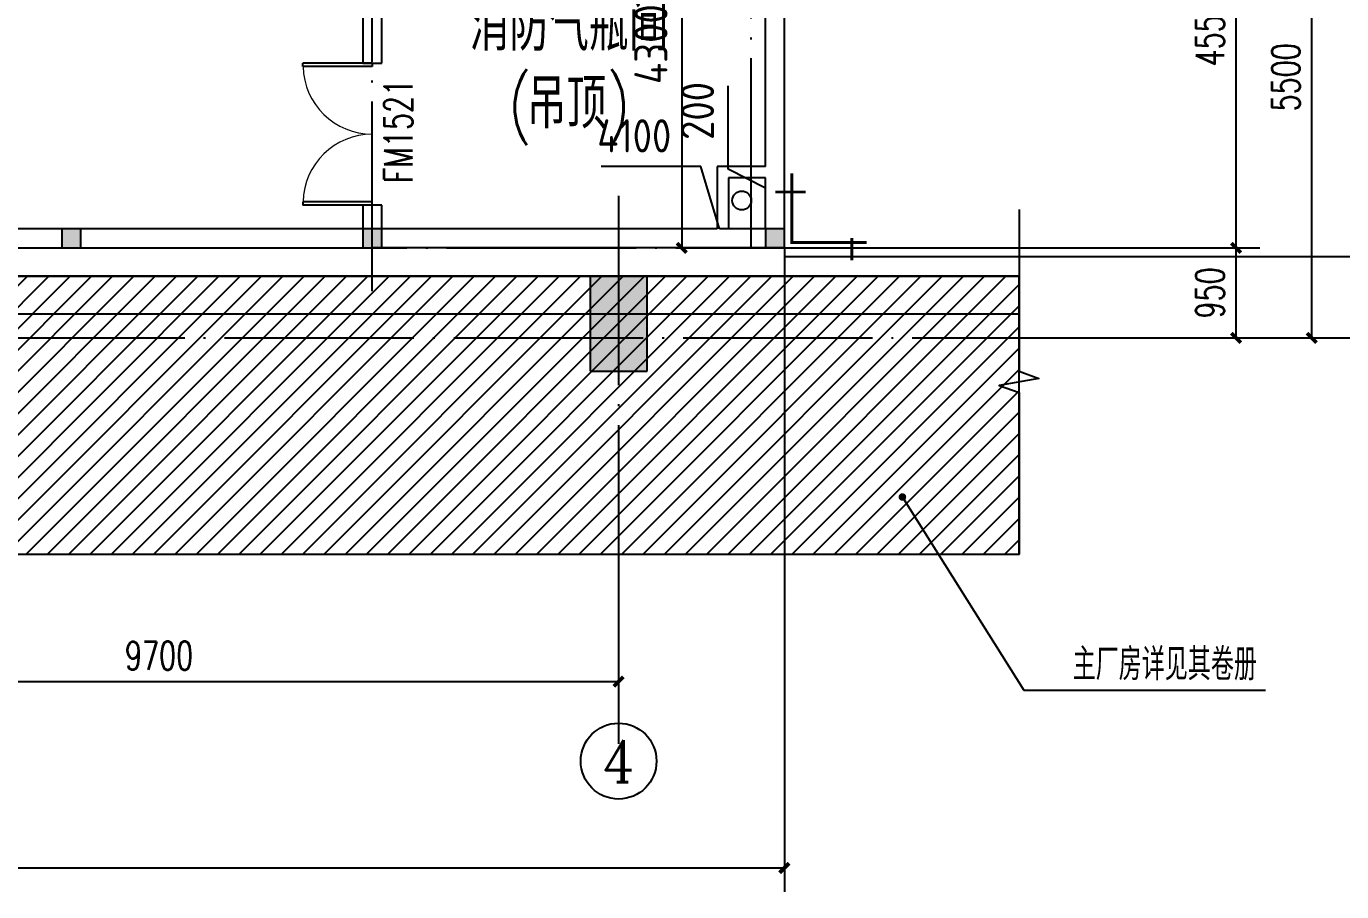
# Model space of a CAD drawing. Extents: x -59142 to 322364, y -122476 to 91021.
# Drawn here: x 41317 to 55201, y 15529 to 24660 of the extents above; entities that cross this region are included whole.
import ezdxf
from ezdxf.enums import TextEntityAlignment as Align

# ---------------------------------------------------------------- set-up
doc = ezdxf.new("R2010")
doc.units = 0
doc.header["$LTSCALE"] = 1000
doc.header["$MEASUREMENT"] = 0
doc.linetypes.add('DOTE', pattern=[2.42, 2, -0.2, 0.02, -0.2])
for name, color, linetype in [('AXIS', 3, 'Continuous'), ('AXIS_TEXT', 7, 'Continuous'), ('CENTRE LINE', 1, 'DOTE'), ('COLUMN', 255, 'Continuous'), ('DIM_LEAD', 3, 'Continuous'), ('DIM_SYMB', 3, 'Continuous'), ('DOTE', 1, 'DOTE'), ('GROUND', 204, 'Continuous'), ('PROFILED STEEL SHEET', 30, 'Continuous'), ('PUB_DIM', 3, 'Continuous'), ('PUB_HATCH', 255, 'Continuous'), ('PUB_TEXT', 7, 'Continuous'), ('STAIR', 2, 'Continuous'), ('TEXT', 62, 'Continuous'), ('WALL', 255, 'Continuous'), ('WINDOW', 4, 'Continuous'), ('WINDOW_TEXT', 7, 'Continuous')]:
    doc.layers.add(name, color=color, linetype=linetype)
doc.styles.add('_TCH_AXIS', font='COMPLEX', dxfattribs={"bigfont": 'GBCBIG'})
doc.styles.add('_TCH_DIM', font='SIMPLEX', dxfattribs={"bigfont": 'GBCBIG'})
doc.styles.add('_TCH_DIM_T3', font='SIMPLEX', dxfattribs={"width": 0.705882, "bigfont": 'GBCBIG'})
doc.styles.add('_TCH_WINDOW', font='SIMPLEX', dxfattribs={"bigfont": 'GBCBIG'})
doc.styles.add('COMPLEX', font='COMPLEX')
doc.styles.add('HZTXT', font='geditxt.shx', dxfattribs={"width": 0.8, "bigfont": 'hztxt1.shx'})
doc.styles.get("Standard").update_dxf_attribs({"font": 'gbenor.shx', "bigfont": 'gbcbig.shx'})
doc.dimstyles.new('_TCH_ARCH&&100', dxfattribs={"dimtxt": 297.5, "dimasz": 100, "dimexe": 250, "dimexo": 300, "dimgap": 126.25, "dimtad": 1, "dimdec": 0, "dimzin": 0, "dimdsep": 46, "dimtxsty": '_TCH_DIM_T3', "dimblk": 'ARCHTICK', "dimcen": 0.09, "dimazin": 2, "dimtfac": 1, "dimtdec": 0, "dimtix": 1, "dimtmove": 2, "dimatfit": 3, "dimfxl": 1, "dimtolj": 1, "dimtzin": 0, "dimarcsym": 0})
doc.dimstyles.get("Standard").update_dxf_attribs({"dimscale": 100, "dimtxt": 3.5, "dimasz": 1, "dimexe": 2.5, "dimexo": 3, "dimgap": 1.5, "dimtad": 1, "dimdec": 0, "dimzin": 0, "dimdsep": 46, "dimtxsty": 'Standard', "dimblk": 'ARCHTICK', "dimcen": 0.09, "dimadec": 0, "dimazin": 0, "dimtfac": 1, "dimtdec": 0, "dimtix": 1, "dimtmove": 2, "dimatfit": 3, "dimfxl": 1, "dimtolj": 1, "dimtzin": 0, "dimarcsym": 0})

# ---------------------------------------------------------------- blocks, each defined once
blk = doc.blocks.new('_AXISO')
blk.add_circle((0, 0), 0.5)
at = {"layer": 'AXIS_TEXT', "style": 'COMPLEX', "width": 1.041667}
blk.add_attdef('A', text='', height=0.56, dxfattribs=at).set_placement((-0.25, -0.28), (0.25, -0.28), align=Align.FIT)
blk = doc.blocks.new('_ArchTick')
at = {"color": 0, "linetype": 'ByBlock', "const_width": 0.4}
blk.add_lwpolyline([(-0.5, -0.5), (0.5, 0.5)], dxfattribs=at)
blk = doc.blocks.new('*D1592')
at = {"layer": 'Defpoints', "color": 0, "transparency": 16777216}
for p in [(19500, -2876), (29200, -2876), (29200, -3627)]:
    blk.add_point(p, dxfattribs=at)
at = {"layer": 'PUB_DIM', "color": 0, "lineweight": -2, "transparency": 16777216}
for p, q in [((19500, -3176), (19500, -3877)), ((29200, -3176), (29200, -3877)), ((19500, -3627), (29200, -3627))]:
    blk.add_line(p, q, dxfattribs=at)
at = {"layer": 'PUB_DIM', "color": 0, "lineweight": -2, "transparency": 16777216, "xscale": 100, "yscale": 100, "zscale": 100, "rotation": 180}
blk.add_blockref('_ArchTick', (19500, -3627), dxfattribs=at)
at = {"layer": 'PUB_DIM', "color": 0, "lineweight": -2, "transparency": 16777216, "xscale": 100, "yscale": 100, "zscale": 100}
blk.add_blockref('_ArchTick', (29200, -3627), dxfattribs=at)
at = {"layer": 'PUB_DIM', "color": 0, "transparency": 16777216, "insert": (24350, -3352), "char_height": 297.5, "attachment_point": 5, "style": '_TCH_DIM_T3'}
blk.add_mtext('\\A1;9700', dxfattribs=at)
blk = doc.blocks.new('A$C37200EC9')
at = {"layer": 'GROUND'}
blk.add_circle((23000, -4050), 100, dxfattribs=at)
blk = doc.blocks.new('*D1499')
at = {"layer": 'AXIS', "color": 0, "lineweight": -2, "transparency": 16777216}
for p, q in [((51886, 22322), (54336, 22322)), ((54086, 21372), (54086, 22322)), ((51886, 21372), (54336, 21372))]:
    blk.add_line(p, q, dxfattribs=at)
at = {"layer": 'Defpoints', "color": 0, "transparency": 16777216}
for p in [(51586, 22322), (54086, 22322), (51586, 21372)]:
    blk.add_point(p, dxfattribs=at)
at = {"layer": 'AXIS', "color": 0, "lineweight": -2, "transparency": 16777216, "xscale": 100, "yscale": 100, "zscale": 100}
for p, rotation in [((54086, 22322), 90), ((54086, 21372), 270)]:
    blk.add_blockref('_ArchTick', p, dxfattribs=dict(at, rotation=rotation))
at = {"layer": 'AXIS', "color": 0, "transparency": 16777216, "insert": (53811, 21847), "char_height": 297.5, "attachment_point": 5, "rotation": 90, "style": '_TCH_DIM_T3'}
blk.add_mtext('\\A1;950', dxfattribs=at)
blk = doc.blocks.new('*D1500')
at = {"layer": 'AXIS', "color": 0, "lineweight": -2, "transparency": 16777216}
for p, q in [((51886, 26872), (54336, 26872)), ((54086, 22322), (54086, 26872)), ((51886, 22322), (54336, 22322))]:
    blk.add_line(p, q, dxfattribs=at)
at = {"layer": 'Defpoints', "color": 0, "transparency": 16777216}
for p in [(51586, 26872), (54086, 26872), (51586, 22322)]:
    blk.add_point(p, dxfattribs=at)
at = {"layer": 'AXIS', "color": 0, "lineweight": -2, "transparency": 16777216, "xscale": 100, "yscale": 100, "zscale": 100}
for p, rotation in [((54086, 26872), 90), ((54086, 22322), 270)]:
    blk.add_blockref('_ArchTick', p, dxfattribs=dict(at, rotation=rotation))
at = {"layer": 'AXIS', "color": 0, "transparency": 16777216, "insert": (53811, 24597), "char_height": 297.5, "attachment_point": 5, "rotation": 90, "style": '_TCH_DIM_T3'}
blk.add_mtext('\\A1;4550', dxfattribs=at)
blk = doc.blocks.new('*D1509')
at = {"layer": 'AXIS', "color": 0, "lineweight": -2, "transparency": 16777216}
for p, q in [((51886, 26872), (55136, 26872)), ((54886, 21372), (54886, 26872)), ((51886, 21372), (55136, 21372))]:
    blk.add_line(p, q, dxfattribs=at)
at = {"layer": 'Defpoints', "color": 0, "transparency": 16777216}
for p in [(51586, 26872), (54886, 26872), (51586, 21372)]:
    blk.add_point(p, dxfattribs=at)
at = {"layer": 'AXIS', "color": 0, "lineweight": -2, "transparency": 16777216, "xscale": 100, "yscale": 100, "zscale": 100}
for p, rotation in [((54886, 26872), 90), ((54886, 21372), 270)]:
    blk.add_blockref('_ArchTick', p, dxfattribs=dict(at, rotation=rotation))
at = {"layer": 'AXIS', "color": 0, "transparency": 16777216, "insert": (54611, 24122), "char_height": 297.5, "attachment_point": 5, "rotation": 90, "style": '_TCH_DIM_T3'}
blk.add_mtext('\\A1;5500', dxfattribs=at)
blk = doc.blocks.new('$DorLib2D$00000002')
for p, q in [((-0.5, 0), (-0.5, 0.4875)), ((-0.475, 0.4875), (-0.5, 0.4875)), ((-0.475, 0), (-0.475, 0.4875)), ((0.475, 0), (0.475, 0.4875)), ((0.475, 0.4875), (0.5, 0.4875)), ((0.5, 0), (0.5, 0.4875)), ((-0.5, 0), (-0.475, 0)), ((0.5, 0), (0.475, 0))]:
    blk.add_line(p, q)
at = {"lineweight": 13}
for centre, start, end in [((-0.4875, 0), 0, 88.53072), ((0.4875, 0), 91.46928, 180)]:
    blk.add_arc(centre, 0.4875, start, end, dxfattribs=at)
blk = doc.blocks.new('*D1612')
at = {"color": 0, "lineweight": -2, "transparency": 16777216}
for p, q in [((48235, 26622), (48235, 22322)), ((48535, 26622), (48485, 26622)), ((48535, 22322), (48485, 22322))]:
    blk.add_line(p, q, dxfattribs=at)
at = {"layer": 'Defpoints', "color": 0, "transparency": 16777216}
for p in [(48235, 26622), (48235, 22322), (48235, 22322)]:
    blk.add_point(p, dxfattribs=at)
at = {"color": 0, "lineweight": -2, "transparency": 16777216, "xscale": 100, "yscale": 100, "zscale": 100}
for p, rotation in [((48235, 26622), 90), ((48235, 22322), 270)]:
    blk.add_blockref('_ArchTick', p, dxfattribs=dict(at, rotation=rotation))
at = {"color": 0, "transparency": 16777216, "insert": (47910, 24472), "char_height": 350, "attachment_point": 5, "rotation": 90}
blk.add_mtext('\\A1;4300', dxfattribs=at)
blk = doc.blocks.new('*D1613')
at = {"color": 0, "lineweight": -2, "transparency": 16777216}
for p, q in [((25568, 22022), (25568, 15529)), ((49318, 22022), (49318, 15529)), ((25568, 15779), (49318, 15779))]:
    blk.add_line(p, q, dxfattribs=at)
at = {"layer": 'Defpoints', "color": 0, "transparency": 16777216}
for p in [(25568, 22322), (49318, 22322), (49318, 15779)]:
    blk.add_point(p, dxfattribs=at)
at = {"color": 0, "lineweight": -2, "transparency": 16777216, "xscale": 100, "yscale": 100, "zscale": 100, "rotation": 180}
blk.add_blockref('_ArchTick', (25568, 15779), dxfattribs=at)
at = {"color": 0, "lineweight": -2, "transparency": 16777216, "xscale": 100, "yscale": 100, "zscale": 100}
blk.add_blockref('_ArchTick', (49318, 15779), dxfattribs=at)
at = {"color": 0, "transparency": 16777216, "insert": (37443, 16104), "char_height": 350, "attachment_point": 5}
blk.add_mtext('\\A1;23750', dxfattribs=at)
blk = doc.blocks.new('*D1614')
at = {"color": 0, "lineweight": -2, "transparency": 16777216}
for p, q in [((49618, 81622), (58184, 81622)), ((57934, 22232), (57934, 81622)), ((49618, 22232), (58184, 22232))]:
    blk.add_line(p, q, dxfattribs=at)
at = {"layer": 'Defpoints', "color": 0, "transparency": 16777216}
for p in [(49318, 81622), (57934, 81622), (49318, 22232)]:
    blk.add_point(p, dxfattribs=at)
at = {"color": 0, "lineweight": -2, "transparency": 16777216, "xscale": 100, "yscale": 100, "zscale": 100}
for p, rotation in [((57934, 81622), 90), ((57934, 22232), 270)]:
    blk.add_blockref('_ArchTick', p, dxfattribs=dict(at, rotation=rotation))
at = {"color": 0, "transparency": 16777216, "insert": (57609, 51927), "char_height": 350, "attachment_point": 5, "rotation": 90}
blk.add_mtext('\\A1;59390', dxfattribs=at)
blk = doc.blocks.new('*D1619')
at = {"color": 0, "lineweight": -2, "transparency": 16777216}
for p, q in [((48435, 23179), (47384, 23179)), ((48635, 22522), (48435, 23179)), ((48818, 22522), (48635, 22522))]:
    blk.add_line(p, q, dxfattribs=at)
at = {"layer": 'Defpoints', "color": 0, "transparency": 16777216}
for p in [(49318, 26622), (48235, 23179), (49118, 22522)]:
    blk.add_point(p, dxfattribs=at)
at = {"color": 0, "transparency": 16777216, "insert": (47734, 23504), "char_height": 350, "attachment_point": 5}
blk.add_mtext('\\A1;4100', dxfattribs=at)
blk = doc.blocks.new('*D1620')
at = {"color": 0, "lineweight": -2, "transparency": 16777216}
for p, q in [((48726, 23151), (48726, 24033)), ((49118, 22951), (48726, 23151)), ((49118, 22822), (49118, 22951))]:
    blk.add_line(p, q, dxfattribs=at)
at = {"layer": 'Defpoints', "color": 0, "transparency": 16777216}
for p in [(49318, 26622), (48726, 23351), (49118, 22522)]:
    blk.add_point(p, dxfattribs=at)
at = {"color": 0, "transparency": 16777216, "insert": (48401, 23767), "char_height": 350, "attachment_point": 5, "rotation": 90}
blk.add_mtext('\\A1;200', dxfattribs=at)
blk = doc.blocks.new('A$C5C1E2F63')
at = {"layer": 'AXIS'}
for p, q in [((34843, 0), (37217.5, 0)), ((29200, -2876.1), (29200, -4065.4))]:
    blk.add_line(p, q, dxfattribs=at)
ref = blk.add_blockref('_AXISO', (29200, -4465.4), dxfattribs=dict(at, xscale=800, yscale=800, zscale=800))
ref.add_attrib('A', '4', dxfattribs={"layer": 'AXIS_TEXT', "height": 445.4, "style": '_TCH_AXIS'}).set_placement((29030.3, -4688.1), (29369.7, -4688.1), align=Align.FIT)
at = {"layer": 'PUB_DIM'}
dim = blk.add_aligned_dim(p1=(19500, -2876.1), p2=(29200, -2876.1), distance=-751, dimstyle='_TCH_ARCH&&100', dxfattribs=at)
dim.commit()
dim.dimension.update_dxf_attribs({"geometry": '*D1592', "text_midpoint": (24350, -3352.2)})
blk = doc.blocks.new('A$C65E80DF5')
at = {"layer": 'PUB_HATCH'}
blk.add_hatch(color=256, dxfattribs=at).paths.add_polyline_path([(28900, -350), (29500, -350), (29500, 650), (28900, 650)])
at = {"layer": 'COLUMN'}
for p, q in [((29500, 650), (28900, 650)), ((28900, 650), (28900, -350)), ((29500, -350), (29500, 650)), ((28900, -350), (29500, -350))]:
    blk.add_line(p, q, dxfattribs=at)
at = {"layer": 'DOTE'}
for p, q in [((29200, 1500), (29200, -4282)), ((-4000, 0), (34323, 0))]:
    blk.add_line(p, q, dxfattribs=at)
at = {"layer": 'PROFILED STEEL SHEET'}
blk.add_line((30950, 950), (30950, 650), dxfattribs=at)
for points in [[(30950, 950), (33428, 950)], [(30950, 860), (33428, 860)]]:
    blk.add_lwpolyline(points, dxfattribs=at)
at = {"layer": 'STAIR'}
for p, q in [((8800, 650), (33428, 650)), ((33428, 250), (10700, 250))]:
    blk.add_line(p, q, dxfattribs=at)
blk.add_blockref('A$C5C1E2F63', (0, 0))

msp = doc.modelspace()

# ---------------------------------------------------------------- hatches: boundary and pattern name
h = msp.add_hatch()
h.set_pattern_fill('ANSI31', color=256, scale=100)
h.set_pattern_definition([(45, (0, 0), (-112.2532, 112.2532), [])])
h.paths.add_polyline_path([(17317.9, 19090.6), (51795.7, 19090.6), (51795.7, 22022.1), (17317.9, 22022.1)])
at = {"layer": 'PUB_HATCH'}
for points in [[(41693.4, 22522.1), (41693.4, 22322.1), (41893.4, 22322.1), (41893.4, 22522.1)], [(44868.4, 22522.1), (44868.4, 22322.1), (45068.4, 22322.1), (45068.4, 22522.1)], [(49118.4, 22522.1), (49118.4, 22322.1), (49318.4, 22322.1), (49318.4, 22522.1)]]:
    msp.add_hatch(color=256, dxfattribs=at).paths.add_polyline_path(points)

# ---------------------------------------------------------------- linework, layer by layer
msp.add_lwpolyline([(17317.9, 19090.6), (51795.7, 19090.6), (51795.7, 22022.1), (17317.9, 22022.1)], close=True)
at = {"layer": 'CENTRE LINE'}
msp.add_lwpolyline([(44968.4, 21866.5), (44968.4, 27193)], dxfattribs=at)
at = {"layer": 'COLUMN'}
for p, q in [((41693.4, 22522.1), (41693.4, 22322.1)), ((41893.4, 22522.1), (41693.4, 22522.1)), ((41893.4, 22322.1), (41893.4, 22522.1)), ((44868.4, 22522.1), (44868.4, 22322.1)), ((45068.4, 22522.1), (44868.4, 22522.1)), ((45068.4, 22322.1), (45068.4, 22522.1)), ((49118.4, 22522.1), (49118.4, 22322.1)), ((49318.4, 22522.1), (49118.4, 22522.1)), ((49318.4, 22322.1), (49318.4, 22522.1)), ((41693.4, 22322.1), (41893.4, 22322.1)), ((44868.4, 22322.1), (45068.4, 22322.1)), ((49118.4, 22322.1), (49318.4, 22322.1))]:
    msp.add_line(p, q, dxfattribs=at)
at = {"layer": 'DIM_LEAD'}
for p, q in [((50564.2, 19693), (51845.2, 17654.5)), ((51845.2, 17654.5), (54395.2, 17654.5))]:
    msp.add_line(p, q, dxfattribs=at)
at = {"layer": 'DIM_LEAD', "const_width": 40}
msp.add_lwpolyline([(50553.5, 19709.9, 1), (50574.8, 19676.1, 1)], format="xyb", close=True, dxfattribs=at)
at = {"layer": 'DIM_SYMB'}
for points in [[(51795.7, 22727.5), (51795.7, 21021.5), (52005.7, 20945.1), (51585.7, 20871), (51795.7, 20796.5), (51795.7, 19090.6)], [(15643.2, 19090.6), (33606.9, 19090.6), (33683.4, 19300.6), (33757.4, 18880.6), (33831.9, 19090.6), (51795.7, 19090.6)]]:
    msp.add_lwpolyline(points, dxfattribs=at)
at = {"layer": 'DOTE'}
msp.add_line((16713.5, 22322.1), (53065, 22322.1), dxfattribs=at)
msp.add_lwpolyline([(48968.4, 22322.1), (48968.4, 86156)], dxfattribs=at)
at = {"layer": 'PROFILED STEEL SHEET', "const_width": 30}
for points in [[(49397.1, 23107.4), (49397.1, 22378.5), (50185.4, 22378.5)], [(49542.2, 22911.5), (49224.5, 22911.5)], [(50031.2, 22427.4), (50031.2, 22190.9)]]:
    msp.add_lwpolyline(points, dxfattribs=at)
at = {"layer": 'WALL'}
for p, q in [((44868.4, 26622.1), (44868.4, 24272.1)), ((45068.4, 24272.1), (45068.4, 26622.1)), ((49318.4, 23122.1), (49318.4, 26262.1)), ((49118.4, 23182.1), (49118.4, 26202.1)), ((44868.4, 24272.1), (45068.4, 24272.1)), ((48608.4, 23182.1), (48608.4, 22522.1)), ((49118.4, 23182.1), (48608.4, 23182.1)), ((48728.4, 23062.1), (48728.4, 22522.1)), ((49118.4, 23062.1), (48728.4, 23062.1)), ((49118.4, 22522.1), (49118.4, 23062.1)), ((49318.4, 22322.1), (49318.4, 23122.1)), ((45068.4, 22772.1), (44868.4, 22772.1)), ((44868.4, 22772.1), (44868.4, 22522.1)), ((45068.4, 22522.1), (45068.4, 22772.1)), ((44868.4, 22522.1), (28868.8, 22522.1)), ((48608.4, 22522.1), (45068.4, 22522.1)), ((49118.4, 22522.1), (48728.4, 22522.1)), ((28868.8, 22322.1), (44968.4, 22322.1)), ((48668.4, 22322.1), (44968.4, 22322.1)), ((49318.4, 22322.1), (48668.4, 22322.1))]:
    msp.add_line(p, q, dxfattribs=at)

# ---------------------------------------------------------------- block references
msp.add_blockref('A$C65E80DF5', (18368.4, 21372.1))
at = {"layer": 'GROUND'}
msp.add_blockref('A$C37200EC9', (25868.4, 26872.1), dxfattribs=at)
at = {"layer": 'WINDOW'}
ref = msp.add_blockref('$DorLib2D$00000002', (44968.4, 23522.1), dxfattribs=dict(at, xscale=1500, yscale=1500, zscale=1500, rotation=90))
ref.add_attrib('A', 'FM1521', (45392.1, 23007.1), dxfattribs={"layer": 'WINDOW_TEXT', "height": 297.5, "rotation": 90, "style": '_TCH_WINDOW', "width": 0.705882})

# ---------------------------------------------------------------- texts
at = {"layer": 'PUB_TEXT', "style": '_TCH_DIM'}
msp.add_text('主厂房详见其卷册', height=337.59, dxfattribs=at).set_placement((52361.4, 17759.5))
at = {"layer": 'TEXT', "style": 'HZTXT', "width": 0.8}
for s, p in [('消防气瓶间', (45994.5, 24402)), ('(', (46403, 23582.1)), (')', (47439, 23582.1)), ('吊顶', (46599, 23582.1))]:
    msp.add_text(s, height=525, dxfattribs=at).set_placement(p)

# ---------------------------------------------------------------- dimensions: what is measured, and where the dimension line sits
dim = msp.add_aligned_dim(p1=(49318.4, 22232.1), p2=(49318.4, 81622.1), distance=-8615.1, dimstyle='Standard', override={"dimarcsym": 1})
dim.commit()
dim.dimension.update_dxf_attribs({"geometry": '*D1614', "text_midpoint": (57608.5, 51927.1)})
dim = msp.add_linear_dim(base=(48234.5, 22322.1), p1=(48234.5, 26622.1), p2=(48234.5, 22322.1), angle=270, dimstyle='Standard', override={"dimarcsym": 1})
dim.commit()
dim.dimension.update_dxf_attribs({"geometry": '*D1612', "text_midpoint": (47909.5, 24472.1)})
for offset, dtype, picture, middle in [((-883.9, 656.5), 0, '*D1619', (47734.4, 23503.6)), ((-392.5, 828.5), 1, '*D1620', (48400.9, 23766.9))]:
    dim = msp.add_ordinate_dim(feature_location=(49118.4, 22522.1), offset=offset, dtype=dtype, origin=(49318.4, 26622.1), dimstyle='Standard', override={"dimarcsym": 1})
    dim.commit()
    dim.dimension.update_dxf_attribs({"geometry": picture, "text_midpoint": middle})
dim = msp.add_linear_dim(base=(49318.4, 15779), p1=(25568.4, 22322.1), p2=(49318.4, 22322.1), dimstyle='Standard', override={"dimarcsym": 1})
dim.commit()
dim.dimension.update_dxf_attribs({"geometry": '*D1613', "text_midpoint": (37443.4, 16104)})
at = {"layer": 'AXIS'}
for p1, p2, distance, picture, middle in [((51585.9, 22322.1), (51585.9, 26872.1), -2500, '*D1500', (53810.9, 24597.1)), ((51585.9, 21372.1), (51585.9, 26872.1), -3300, '*D1509', (54610.9, 24122.1)), ((51585.9, 21372.1), (51585.9, 22322.1), -2500, '*D1499', (53810.9, 21847.1))]:
    dim = msp.add_aligned_dim(p1=p1, p2=p2, distance=distance, dimstyle='_TCH_ARCH&&100', dxfattribs=at)
    dim.commit()
    dim.dimension.update_dxf_attribs({"geometry": picture, "text_midpoint": middle})

doc.saveas('drawing.dxf')
